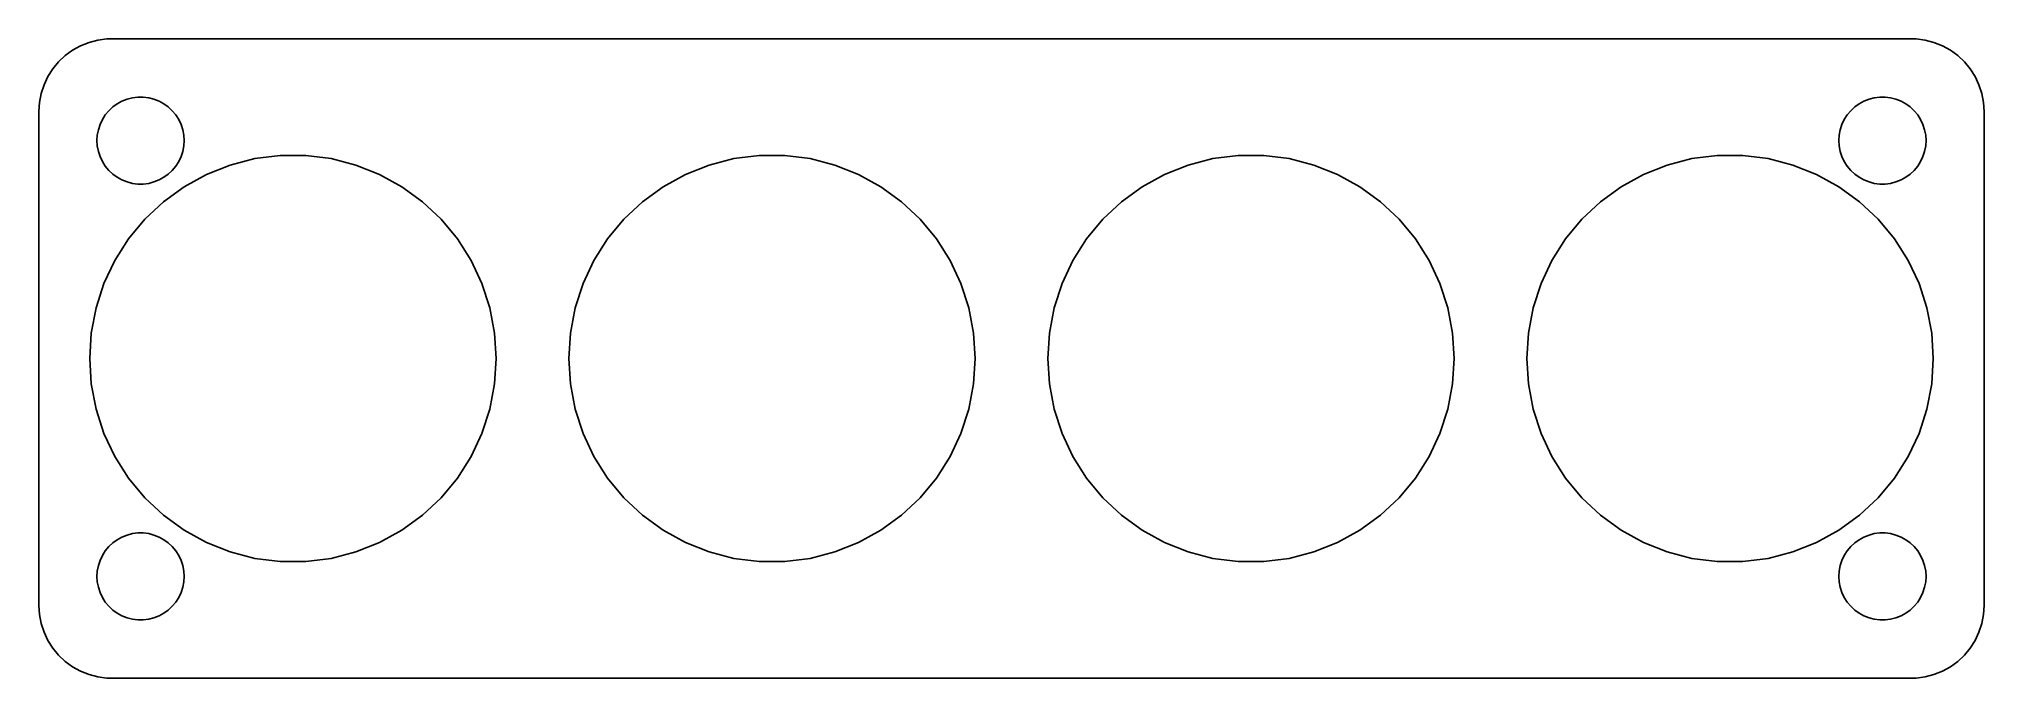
# Model space of a CAD drawing. Header units: metres. Extents: x -67 to 67, y -22 to 22.
import ezdxf

# ---------------------------------------------------------------- set-up
doc = ezdxf.new("R2010")
doc.units = ezdxf.units.M

msp = doc.modelspace()

# ---------------------------------------------------------------- linework, layer by layer
for p, q in [((-64.1289, 21.5241), (-64.6791, 21.2216)), ((-63.5451, 21.7553), (-64.1289, 21.5241)), ((-62.9369, 21.9114), (-63.5451, 21.7553)), ((-62.3139, 21.9901), (-62.9369, 21.9114)), ((62.3139, 21.9901), (-62.3139, 21.9901)), ((62.9369, 21.9114), (62.3139, 21.9901)), ((63.5451, 21.7553), (62.9369, 21.9114)), ((64.1289, 21.5241), (63.5451, 21.7553)), ((64.6791, 21.2216), (64.1289, 21.5241)), ((-65.6448, 20.4227), (-66.0451, 19.9389)), ((-65.1871, 20.8526), (-65.6448, 20.4227)), ((-64.6791, 21.2216), (-65.1871, 20.8526)), ((65.1871, 20.8526), (64.6791, 21.2216)), ((65.6448, 20.4227), (65.1871, 20.8526)), ((66.0451, 19.9389), (65.6448, 20.4227)), ((-66.6489, 18.8406), (-66.8429, 18.2434)), ((-66.3815, 19.4088), (-66.6489, 18.8406)), ((-66.0451, 19.9389), (-66.3815, 19.4088)), ((66.3815, 19.4088), (66.0451, 19.9389)), ((66.6489, 18.8406), (66.3815, 19.4088)), ((66.8429, 18.2434), (66.6489, 18.8406)), ((-66.9606, 17.6267), (-67, 17)), ((-66.8429, 18.2434), (-66.9606, 17.6267)), ((-61.9123, 17.3115), (-61.6075, 17.533)), ((-61.6075, 17.533), (-61.2773, 17.7145)), ((-61.2773, 17.7145), (-60.927, 17.8532)), ((-60.927, 17.8532), (-60.5621, 17.9469)), ((-60.5621, 17.9469), (-60.1884, 17.9941)), ((-60.1884, 17.9941), (-59.8116, 17.9941)), ((-59.8116, 17.9941), (-59.4379, 17.9469)), ((-59.4379, 17.9469), (-59.0729, 17.8532)), ((-59.0729, 17.8532), (-58.7227, 17.7145)), ((-58.7227, 17.7145), (-58.3925, 17.533)), ((-58.3925, 17.533), (-58.0877, 17.3115)), ((58.0877, 17.3115), (58.3925, 17.533)), ((58.3925, 17.533), (58.7227, 17.7145)), ((58.7227, 17.7145), (59.0729, 17.8532)), ((59.0729, 17.8532), (59.4379, 17.9469)), ((59.4379, 17.9469), (59.8116, 17.9941)), ((59.8116, 17.9941), (60.1884, 17.9941)), ((60.1884, 17.9941), (60.5621, 17.9469)), ((60.5621, 17.9469), (60.927, 17.8532)), ((60.927, 17.8532), (61.2773, 17.7145)), ((61.2773, 17.7145), (61.6075, 17.533)), ((61.6075, 17.533), (61.9123, 17.3115)), ((66.9606, 17.6267), (66.8429, 18.2434)), ((67, 17), (66.9606, 17.6267)), ((-67, 17), (-67, -17)), ((-62.9057, 15.7461), (-62.7893, 16.1044)), ((-62.7893, 16.1044), (-62.6289, 16.4453)), ((-62.6289, 16.4453), (-62.427, 16.7634)), ((-62.427, 16.7634), (-62.1869, 17.0536)), ((-62.1869, 17.0536), (-61.9123, 17.3115)), ((-58.0877, 17.3115), (-57.8131, 17.0536)), ((-57.8131, 17.0536), (-57.5729, 16.7634)), ((-57.5729, 16.7634), (-57.3711, 16.4453)), ((-57.3711, 16.4453), (-57.2107, 16.1044)), ((-57.2107, 16.1044), (-57.0942, 15.7461)), ((57.0942, 15.7461), (57.2107, 16.1044)), ((57.2107, 16.1044), (57.3711, 16.4453)), ((57.3711, 16.4453), (57.5729, 16.7634)), ((57.5729, 16.7634), (57.8131, 17.0536)), ((57.8131, 17.0536), (58.0877, 17.3115)), ((61.9123, 17.3115), (62.1869, 17.0536)), ((62.1869, 17.0536), (62.427, 16.7634)), ((62.427, 16.7634), (62.6289, 16.4453)), ((62.6289, 16.4453), (62.7893, 16.1044)), ((62.7893, 16.1044), (62.9057, 15.7461)), ((67, -17), (67, 17)), ((-63, 15), (-62.9763, 15.376)), ((-62.9763, 14.624), (-63, 15)), ((-62.9763, 15.376), (-62.9057, 15.7461)), ((-57.0942, 15.7461), (-57.0237, 15.376)), ((-57.0237, 15.376), (-57, 15)), ((-57, 15), (-57.0237, 14.624)), ((57, 15), (57.0237, 15.376)), ((57.0237, 14.624), (57, 15)), ((57.0237, 15.376), (57.0942, 15.7461)), ((62.9057, 15.7461), (62.9763, 15.376)), ((62.9763, 15.376), (63, 15)), ((63, 15), (62.9763, 14.624)), ((-62.9057, 14.2539), (-62.9763, 14.624)), ((-62.7893, 13.8956), (-62.9057, 14.2539)), ((-62.6289, 13.5547), (-62.7893, 13.8956)), ((-62.427, 13.2366), (-62.6289, 13.5547)), ((-57.3711, 13.5547), (-57.5729, 13.2366)), ((-57.2107, 13.8956), (-57.3711, 13.5547)), ((-57.0942, 14.2539), (-57.2107, 13.8956)), ((-57.0237, 14.624), (-57.0942, 14.2539)), ((-53.8262, 13.3148), (-52.1233, 13.752)), ((-52.1233, 13.752), (-50.3791, 13.9724)), ((-50.3791, 13.9724), (-48.6209, 13.9724)), ((-48.6209, 13.9724), (-46.8767, 13.752)), ((-46.8767, 13.752), (-45.1738, 13.3148)), ((-20.8262, 13.3148), (-19.1233, 13.752)), ((-19.1233, 13.752), (-17.3791, 13.9724)), ((-17.3791, 13.9724), (-15.6209, 13.9724)), ((-15.6209, 13.9724), (-13.8766, 13.752)), ((-13.8766, 13.752), (-12.1738, 13.3148)), ((12.1738, 13.3148), (13.8766, 13.752)), ((13.8766, 13.752), (15.6209, 13.9724)), ((15.6209, 13.9724), (17.3791, 13.9724)), ((17.3791, 13.9724), (19.1233, 13.752)), ((19.1233, 13.752), (20.8262, 13.3148)), ((45.1738, 13.3148), (46.8767, 13.752)), ((46.8767, 13.752), (48.6209, 13.9724)), ((48.6209, 13.9724), (50.3791, 13.9724)), ((50.3791, 13.9724), (52.1233, 13.752)), ((52.1233, 13.752), (53.8262, 13.3148)), ((57.0942, 14.2539), (57.0237, 14.624)), ((57.2107, 13.8956), (57.0942, 14.2539)), ((57.3711, 13.5547), (57.2107, 13.8956)), ((57.5729, 13.2366), (57.3711, 13.5547)), ((62.6289, 13.5547), (62.427, 13.2366)), ((62.7893, 13.8956), (62.6289, 13.5547)), ((62.9057, 14.2539), (62.7893, 13.8956)), ((62.9763, 14.624), (62.9057, 14.2539)), ((-62.1869, 12.9464), (-62.427, 13.2366)), ((-61.9123, 12.6884), (-62.1869, 12.9464)), ((-61.6075, 12.467), (-61.9123, 12.6884)), ((-61.2773, 12.2855), (-61.6075, 12.467)), ((-60.927, 12.1468), (-61.2773, 12.2855)), ((-60.5621, 12.0531), (-60.927, 12.1468)), ((-59.0729, 12.1468), (-59.4379, 12.0531)), ((-58.7227, 12.2855), (-59.0729, 12.1468)), ((-58.3925, 12.467), (-58.7227, 12.2855)), ((-58.0877, 12.6884), (-58.3925, 12.467)), ((-57.8131, 12.9464), (-58.0877, 12.6884)), ((-57.5729, 13.2366), (-57.8131, 12.9464)), ((-57.0016, 11.8206), (-55.4609, 12.6676)), ((-55.4609, 12.6676), (-53.8262, 13.3148)), ((-45.1738, 13.3148), (-43.5391, 12.6676)), ((-43.5391, 12.6676), (-41.9984, 11.8206)), ((-24.0016, 11.8206), (-22.4609, 12.6676)), ((-22.4609, 12.6676), (-20.8262, 13.3148)), ((-12.1738, 13.3148), (-10.5391, 12.6676)), ((-10.5391, 12.6676), (-8.99841, 11.8206)), ((8.99841, 11.8206), (10.5391, 12.6676)), ((10.5391, 12.6676), (12.1738, 13.3148)), ((20.8262, 13.3148), (22.4609, 12.6676)), ((22.4609, 12.6676), (24.0016, 11.8206)), ((41.9984, 11.8206), (43.5391, 12.6676)), ((43.5391, 12.6676), (45.1738, 13.3148)), ((53.8262, 13.3148), (55.4609, 12.6676)), ((55.4609, 12.6676), (57.0016, 11.8206)), ((57.8131, 12.9464), (57.5729, 13.2366)), ((58.0877, 12.6884), (57.8131, 12.9464)), ((58.3925, 12.467), (58.0877, 12.6884)), ((58.7227, 12.2855), (58.3925, 12.467)), ((59.0729, 12.1468), (58.7227, 12.2855)), ((59.4379, 12.0531), (59.0729, 12.1468)), ((60.927, 12.1468), (60.5621, 12.0531)), ((61.2773, 12.2855), (60.927, 12.1468)), ((61.6075, 12.467), (61.2773, 12.2855)), ((61.9123, 12.6884), (61.6075, 12.467)), ((62.1869, 12.9464), (61.9123, 12.6884)), ((62.427, 13.2366), (62.1869, 12.9464)), ((-60.1884, 12.0059), (-60.5621, 12.0531)), ((-59.8116, 12.0059), (-60.1884, 12.0059)), ((-59.4379, 12.0531), (-59.8116, 12.0059)), ((-59.7056, 9.58365), (-58.4239, 10.7872)), ((-58.4239, 10.7872), (-57.0016, 11.8206)), ((-41.9984, 11.8206), (-40.5761, 10.7872)), ((-40.5761, 10.7872), (-39.2944, 9.58365)), ((-26.7056, 9.58365), (-25.4239, 10.7872)), ((-25.4239, 10.7872), (-24.0016, 11.8206)), ((-8.99841, 11.8206), (-7.57605, 10.7872)), ((-7.57605, 10.7872), (-6.29443, 9.58365)), ((6.29443, 9.58365), (7.57605, 10.7872)), ((7.57605, 10.7872), (8.99841, 11.8206)), ((24.0016, 11.8206), (25.4239, 10.7872)), ((25.4239, 10.7872), (26.7056, 9.58365)), ((39.2944, 9.58365), (40.5761, 10.7872)), ((40.5761, 10.7872), (41.9984, 11.8206)), ((57.0016, 11.8206), (58.4239, 10.7872)), ((58.4239, 10.7872), (59.7056, 9.58365)), ((59.8116, 12.0059), (59.4379, 12.0531)), ((60.1884, 12.0059), (59.8116, 12.0059)), ((60.5621, 12.0531), (60.1884, 12.0059)), ((-60.8262, 8.22899), (-59.7056, 9.58365)), ((-39.2944, 9.58365), (-38.1738, 8.22899)), ((-27.8262, 8.22899), (-26.7056, 9.58365)), ((-6.29443, 9.58365), (-5.17375, 8.22899)), ((5.17375, 8.22899), (6.29443, 9.58365)), ((26.7056, 9.58365), (27.8262, 8.22899)), ((38.1738, 8.22899), (39.2944, 9.58365)), ((59.7056, 9.58365), (60.8262, 8.22899)), ((-61.7683, 6.74454), (-60.8262, 8.22899)), ((-38.1738, 8.22899), (-37.2317, 6.74454)), ((-28.7683, 6.74454), (-27.8262, 8.22899)), ((-5.17375, 8.22899), (-4.2317, 6.74454)), ((4.2317, 6.74454), (5.17375, 8.22899)), ((27.8262, 8.22899), (28.7683, 6.74454)), ((37.2317, 6.74454), (38.1738, 8.22899)), ((60.8262, 8.22899), (61.7683, 6.74454)), ((-62.5169, 5.15373), (-61.7683, 6.74454)), ((-37.2317, 6.74454), (-36.4831, 5.15373)), ((-29.5169, 5.15373), (-28.7683, 6.74454)), ((-4.2317, 6.74454), (-3.48312, 5.15373)), ((3.48312, 5.15373), (4.2317, 6.74454)), ((28.7683, 6.74454), (29.5169, 5.15373)), ((36.4831, 5.15373), (37.2317, 6.74454)), ((61.7683, 6.74454), (62.5169, 5.15373)), ((-63.0602, 3.48164), (-62.5169, 5.15373)), ((-36.4831, 5.15373), (-35.9398, 3.48164)), ((-30.0602, 3.48164), (-29.5169, 5.15373)), ((-3.48312, 5.15373), (-2.93983, 3.48164)), ((2.93983, 3.48164), (3.48312, 5.15373)), ((29.5169, 5.15373), (30.0602, 3.48164)), ((35.9398, 3.48164), (36.4831, 5.15373)), ((62.5169, 5.15373), (63.0602, 3.48164)), ((-63.3896, 1.75465), (-63.0602, 3.48164)), ((-35.9398, 3.48164), (-35.6104, 1.75465)), ((-30.3896, 1.75465), (-30.0602, 3.48164)), ((-2.93983, 3.48164), (-2.61038, 1.75465)), ((2.61038, 1.75465), (2.93983, 3.48164)), ((30.0602, 3.48164), (30.3896, 1.75465)), ((35.6104, 1.75465), (35.9398, 3.48164)), ((63.0602, 3.48164), (63.3896, 1.75465)), ((-63.5, 0), (-63.3896, 1.75465)), ((-35.6104, 1.75465), (-35.5, 0)), ((-30.5, 0), (-30.3896, 1.75465)), ((-2.61038, 1.75465), (-2.5, 0)), ((2.5, 0), (2.61038, 1.75465)), ((30.3896, 1.75465), (30.5, 0)), ((35.5, 0), (35.6104, 1.75465)), ((63.3896, 1.75465), (63.5, 0)), ((-63.3896, -1.75465), (-63.5, 0)), ((-35.5, 0), (-35.6104, -1.75465)), ((-30.3896, -1.75465), (-30.5, 0)), ((-2.5, 0), (-2.61038, -1.75465)), ((2.61038, -1.75465), (2.5, 0)), ((30.5, 0), (30.3896, -1.75465)), ((35.6104, -1.75465), (35.5, 0)), ((63.5, 0), (63.3896, -1.75465)), ((-63.0602, -3.48164), (-63.3896, -1.75465)), ((-35.6104, -1.75465), (-35.9398, -3.48164)), ((-30.0602, -3.48164), (-30.3896, -1.75465)), ((-2.61038, -1.75465), (-2.93983, -3.48164)), ((2.93983, -3.48164), (2.61038, -1.75465)), ((30.3896, -1.75465), (30.0602, -3.48164)), ((35.9398, -3.48164), (35.6104, -1.75465)), ((63.3896, -1.75465), (63.0602, -3.48164)), ((-62.5169, -5.15373), (-63.0602, -3.48164)), ((-35.9398, -3.48164), (-36.4831, -5.15373)), ((-29.5169, -5.15373), (-30.0602, -3.48164)), ((-2.93983, -3.48164), (-3.48312, -5.15373)), ((3.48312, -5.15373), (2.93983, -3.48164)), ((30.0602, -3.48164), (29.5169, -5.15373)), ((36.4831, -5.15373), (35.9398, -3.48164)), ((63.0602, -3.48164), (62.5169, -5.15373)), ((-61.7683, -6.74454), (-62.5169, -5.15373)), ((-36.4831, -5.15373), (-37.2317, -6.74454)), ((-28.7683, -6.74454), (-29.5169, -5.15373)), ((-3.48312, -5.15373), (-4.2317, -6.74454)), ((4.2317, -6.74454), (3.48312, -5.15373)), ((29.5169, -5.15373), (28.7683, -6.74454)), ((37.2317, -6.74454), (36.4831, -5.15373)), ((62.5169, -5.15373), (61.7683, -6.74454)), ((-60.8262, -8.22899), (-61.7683, -6.74454)), ((-37.2317, -6.74454), (-38.1738, -8.22899)), ((-27.8262, -8.22899), (-28.7683, -6.74454)), ((-4.2317, -6.74454), (-5.17375, -8.22899)), ((5.17375, -8.22899), (4.2317, -6.74454)), ((28.7683, -6.74454), (27.8262, -8.22899)), ((38.1738, -8.22899), (37.2317, -6.74454)), ((61.7683, -6.74454), (60.8262, -8.22899)), ((-59.7056, -9.58365), (-60.8262, -8.22899)), ((-38.1738, -8.22899), (-39.2944, -9.58365)), ((-26.7056, -9.58365), (-27.8262, -8.22899)), ((-5.17375, -8.22899), (-6.29443, -9.58365)), ((6.29443, -9.58365), (5.17375, -8.22899)), ((27.8262, -8.22899), (26.7056, -9.58365)), ((39.2944, -9.58365), (38.1738, -8.22899)), ((60.8262, -8.22899), (59.7056, -9.58365)), ((-58.4239, -10.7872), (-59.7056, -9.58365)), ((-39.2944, -9.58365), (-40.5761, -10.7872)), ((-25.4239, -10.7872), (-26.7056, -9.58365)), ((-6.29443, -9.58365), (-7.57605, -10.7872)), ((7.57605, -10.7872), (6.29443, -9.58365)), ((26.7056, -9.58365), (25.4239, -10.7872)), ((40.5761, -10.7872), (39.2944, -9.58365)), ((59.7056, -9.58365), (58.4239, -10.7872)), ((-60.927, -12.1468), (-60.5621, -12.0531)), ((-60.5621, -12.0531), (-60.1884, -12.0059)), ((-60.1884, -12.0059), (-59.8116, -12.0059)), ((-59.8116, -12.0059), (-59.4379, -12.0531)), ((-59.4379, -12.0531), (-59.0729, -12.1468)), ((-57.0016, -11.8206), (-58.4239, -10.7872)), ((-55.4609, -12.6676), (-57.0016, -11.8206)), ((-41.9984, -11.8206), (-43.5391, -12.6676)), ((-40.5761, -10.7872), (-41.9984, -11.8206)), ((-24.0016, -11.8206), (-25.4239, -10.7872)), ((-22.4609, -12.6676), (-24.0016, -11.8206)), ((-8.99841, -11.8206), (-10.5391, -12.6676)), ((-7.57605, -10.7872), (-8.99841, -11.8206)), ((8.99841, -11.8206), (7.57605, -10.7872)), ((10.5391, -12.6676), (8.99841, -11.8206)), ((24.0016, -11.8206), (22.4609, -12.6676)), ((25.4239, -10.7872), (24.0016, -11.8206)), ((41.9984, -11.8206), (40.5761, -10.7872)), ((43.5391, -12.6676), (41.9984, -11.8206)), ((57.0016, -11.8206), (55.4609, -12.6676)), ((58.4239, -10.7872), (57.0016, -11.8206)), ((59.0729, -12.1468), (59.4379, -12.0531)), ((59.4379, -12.0531), (59.8116, -12.0059)), ((59.8116, -12.0059), (60.1884, -12.0059)), ((60.1884, -12.0059), (60.5621, -12.0531)), ((60.5621, -12.0531), (60.927, -12.1468)), ((-62.6289, -13.5547), (-62.427, -13.2366)), ((-62.427, -13.2366), (-62.1869, -12.9464)), ((-62.1869, -12.9464), (-61.9123, -12.6884)), ((-61.9123, -12.6884), (-61.6075, -12.467)), ((-61.6075, -12.467), (-61.2773, -12.2855)), ((-61.2773, -12.2855), (-60.927, -12.1468)), ((-59.0729, -12.1468), (-58.7227, -12.2855)), ((-58.7227, -12.2855), (-58.3925, -12.467)), ((-58.3925, -12.467), (-58.0877, -12.6884)), ((-58.0877, -12.6884), (-57.8131, -12.9464)), ((-57.8131, -12.9464), (-57.5729, -13.2366)), ((-57.5729, -13.2366), (-57.3711, -13.5547)), ((-53.8262, -13.3148), (-55.4609, -12.6676)), ((-52.1233, -13.752), (-53.8262, -13.3148)), ((-45.1738, -13.3148), (-46.8767, -13.752)), ((-43.5391, -12.6676), (-45.1738, -13.3148)), ((-20.8262, -13.3148), (-22.4609, -12.6676)), ((-19.1233, -13.752), (-20.8262, -13.3148)), ((-12.1738, -13.3148), (-13.8766, -13.752)), ((-10.5391, -12.6676), (-12.1738, -13.3148)), ((12.1738, -13.3148), (10.5391, -12.6676)), ((13.8766, -13.752), (12.1738, -13.3148)), ((20.8262, -13.3148), (19.1233, -13.752)), ((22.4609, -12.6676), (20.8262, -13.3148)), ((45.1738, -13.3148), (43.5391, -12.6676)), ((46.8767, -13.752), (45.1738, -13.3148)), ((53.8262, -13.3148), (52.1233, -13.752)), ((55.4609, -12.6676), (53.8262, -13.3148)), ((57.3711, -13.5547), (57.5729, -13.2366)), ((57.5729, -13.2366), (57.8131, -12.9464)), ((57.8131, -12.9464), (58.0877, -12.6884)), ((58.0877, -12.6884), (58.3925, -12.467)), ((58.3925, -12.467), (58.7227, -12.2855)), ((58.7227, -12.2855), (59.0729, -12.1468)), ((60.927, -12.1468), (61.2773, -12.2855)), ((61.2773, -12.2855), (61.6075, -12.467)), ((61.6075, -12.467), (61.9123, -12.6884)), ((61.9123, -12.6884), (62.1869, -12.9464)), ((62.1869, -12.9464), (62.427, -13.2366)), ((62.427, -13.2366), (62.6289, -13.5547)), ((-63, -15), (-62.9763, -14.624)), ((-62.9763, -14.624), (-62.9057, -14.2539)), ((-62.9057, -14.2539), (-62.7893, -13.8956)), ((-62.7893, -13.8956), (-62.6289, -13.5547)), ((-57.3711, -13.5547), (-57.2107, -13.8956)), ((-57.2107, -13.8956), (-57.0942, -14.2539)), ((-57.0942, -14.2539), (-57.0237, -14.624)), ((-57.0237, -14.624), (-57, -15)), ((-50.3791, -13.9724), (-52.1233, -13.752)), ((-48.6209, -13.9724), (-50.3791, -13.9724)), ((-46.8767, -13.752), (-48.6209, -13.9724)), ((-17.3791, -13.9724), (-19.1233, -13.752)), ((-15.6209, -13.9724), (-17.3791, -13.9724)), ((-13.8766, -13.752), (-15.6209, -13.9724)), ((15.6209, -13.9724), (13.8766, -13.752)), ((17.3791, -13.9724), (15.6209, -13.9724)), ((19.1233, -13.752), (17.3791, -13.9724)), ((48.6209, -13.9724), (46.8767, -13.752)), ((50.3791, -13.9724), (48.6209, -13.9724)), ((52.1233, -13.752), (50.3791, -13.9724)), ((57, -15), (57.0237, -14.624)), ((57.0237, -14.624), (57.0942, -14.2539)), ((57.0942, -14.2539), (57.2107, -13.8956)), ((57.2107, -13.8956), (57.3711, -13.5547)), ((62.6289, -13.5547), (62.7893, -13.8956)), ((62.7893, -13.8956), (62.9057, -14.2539)), ((62.9057, -14.2539), (62.9763, -14.624)), ((62.9763, -14.624), (63, -15)), ((-62.9763, -15.376), (-63, -15)), ((-62.9057, -15.7461), (-62.9763, -15.376)), ((-62.7893, -16.1044), (-62.9057, -15.7461)), ((-57.0942, -15.7461), (-57.2107, -16.1044)), ((-57.0237, -15.376), (-57.0942, -15.7461)), ((-57, -15), (-57.0237, -15.376)), ((57.0237, -15.376), (57, -15)), ((57.0942, -15.7461), (57.0237, -15.376)), ((57.2107, -16.1044), (57.0942, -15.7461)), ((62.9057, -15.7461), (62.7893, -16.1044)), ((62.9763, -15.376), (62.9057, -15.7461)), ((63, -15), (62.9763, -15.376)), ((-67, -17), (-66.9606, -17.6267)), ((-62.6289, -16.4453), (-62.7893, -16.1044)), ((-62.427, -16.7634), (-62.6289, -16.4453)), ((-62.1869, -17.0536), (-62.427, -16.7634)), ((-61.9123, -17.3115), (-62.1869, -17.0536)), ((-61.6075, -17.533), (-61.9123, -17.3115)), ((-58.0877, -17.3115), (-58.3925, -17.533)), ((-57.8131, -17.0536), (-58.0877, -17.3115)), ((-57.5729, -16.7634), (-57.8131, -17.0536)), ((-57.3711, -16.4453), (-57.5729, -16.7634)), ((-57.2107, -16.1044), (-57.3711, -16.4453)), ((57.3711, -16.4453), (57.2107, -16.1044)), ((57.5729, -16.7634), (57.3711, -16.4453)), ((57.8131, -17.0536), (57.5729, -16.7634)), ((58.0877, -17.3115), (57.8131, -17.0536)), ((58.3925, -17.533), (58.0877, -17.3115)), ((61.9123, -17.3115), (61.6075, -17.533)), ((62.1869, -17.0536), (61.9123, -17.3115)), ((62.427, -16.7634), (62.1869, -17.0536)), ((62.6289, -16.4453), (62.427, -16.7634)), ((62.7893, -16.1044), (62.6289, -16.4453)), ((66.9606, -17.6267), (67, -17)), ((-66.9606, -17.6267), (-66.8429, -18.2434)), ((-66.8429, -18.2434), (-66.6489, -18.8406)), ((-61.2773, -17.7145), (-61.6075, -17.533)), ((-60.927, -17.8532), (-61.2773, -17.7145)), ((-60.5621, -17.9469), (-60.927, -17.8532)), ((-60.1884, -17.9941), (-60.5621, -17.9469)), ((-59.8116, -17.9941), (-60.1884, -17.9941)), ((-59.4379, -17.9469), (-59.8116, -17.9941)), ((-59.0729, -17.8532), (-59.4379, -17.9469)), ((-58.7227, -17.7145), (-59.0729, -17.8532)), ((-58.3925, -17.533), (-58.7227, -17.7145)), ((58.7227, -17.7145), (58.3925, -17.533)), ((59.0729, -17.8532), (58.7227, -17.7145)), ((59.4379, -17.9469), (59.0729, -17.8532)), ((59.8116, -17.9941), (59.4379, -17.9469)), ((60.1884, -17.9941), (59.8116, -17.9941)), ((60.5621, -17.9469), (60.1884, -17.9941)), ((60.927, -17.8532), (60.5621, -17.9469)), ((61.2773, -17.7145), (60.927, -17.8532)), ((61.6075, -17.533), (61.2773, -17.7145)), ((66.6489, -18.8406), (66.8429, -18.2434)), ((66.8429, -18.2434), (66.9606, -17.6267)), ((-66.6489, -18.8406), (-66.3815, -19.4088)), ((-66.3815, -19.4088), (-66.0451, -19.9389)), ((-66.0451, -19.9389), (-65.6448, -20.4227)), ((65.6448, -20.4227), (66.0451, -19.9389)), ((66.0451, -19.9389), (66.3815, -19.4088)), ((66.3815, -19.4088), (66.6489, -18.8406)), ((-65.6448, -20.4227), (-65.1871, -20.8526)), ((-65.1871, -20.8526), (-64.6791, -21.2216)), ((-64.6791, -21.2216), (-64.1289, -21.5241)), ((64.1289, -21.5241), (64.6791, -21.2216)), ((64.6791, -21.2216), (65.1871, -20.8526)), ((65.1871, -20.8526), (65.6448, -20.4227)), ((-64.1289, -21.5241), (-63.5451, -21.7553)), ((-63.5451, -21.7553), (-62.9369, -21.9114)), ((-62.9369, -21.9114), (-62.3139, -21.9901)), ((-62.3139, -21.9901), (62.3139, -21.9901)), ((62.3139, -21.9901), (62.9369, -21.9114)), ((62.9369, -21.9114), (63.5451, -21.7553)), ((63.5451, -21.7553), (64.1289, -21.5241))]:
    msp.add_line(p, q)

doc.saveas('drawing.dxf')
